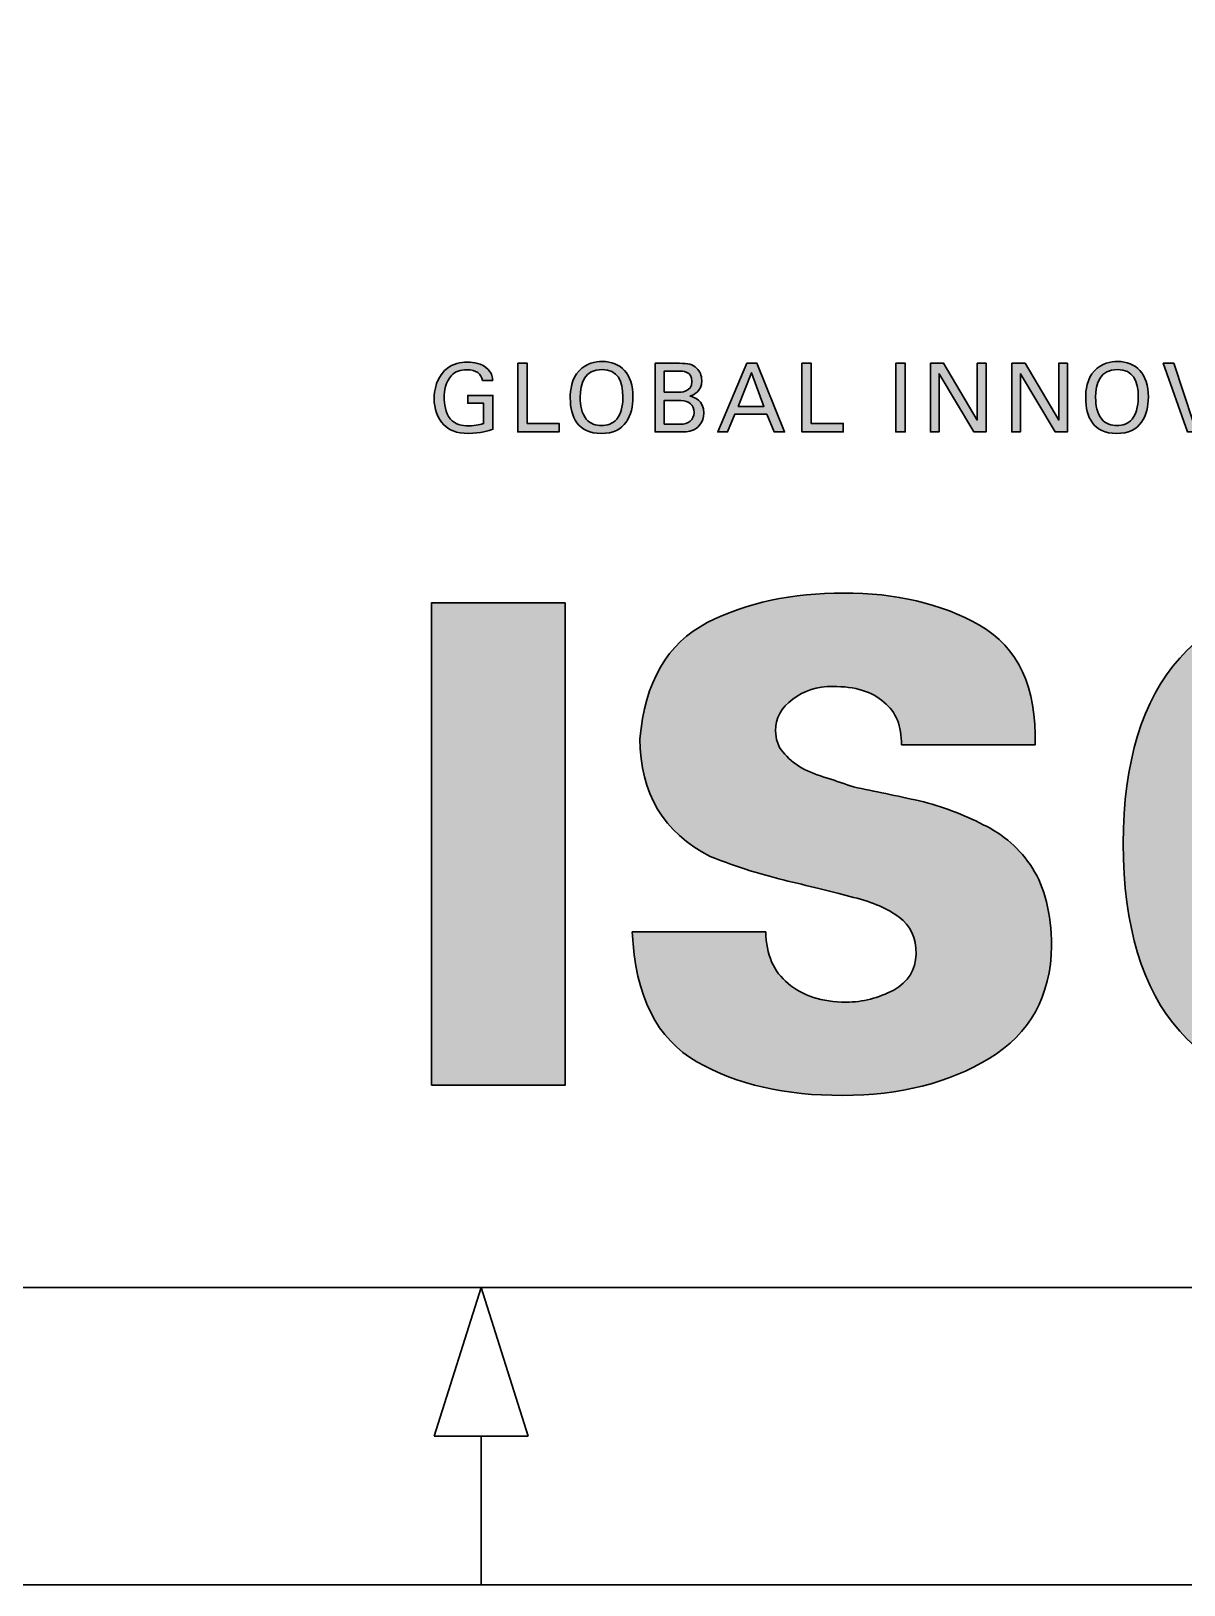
# Model space of a CAD drawing. Header units: millimetres. Extents: x -796 to 677, y -1515 to -1020.
# Drawn here: x 139.84 to 154.57, y -1230.24 to -1210.39 of the extents above; entities that cross this region are included whole.
import ezdxf

# ---------------------------------------------------------------- set-up
doc = ezdxf.new("R2010")
doc.units = ezdxf.units.MM
for name, color, linetype, lineweight in [('0_SHELL', 5, 'Continuous', 30), ('2_DIM', 3, 'Continuous', 5), ('8_ETC(RED)', 10, 'Continuous', 5)]:
    doc.layers.add(name, color=color, linetype=linetype, lineweight=lineweight)
doc.styles.add('TEXT', font='romans.shx', dxfattribs={"width": 0.8, "bigfont": 'whgtxt.shx'})

# ---------------------------------------------------------------- blocks, each defined once
blk = doc.blocks.new('N_FORM_250625')
at = {"layer": '0_SHELL'}
for p, q in [((148.5, 3.8), (147.9, 1.9)), ((149.1, 1.9), (148.5, 3.8)), ((147.9, 1.9), (149.1, 1.9)), ((148.5, 0), (148.5, 1.9))]:
    blk.add_line(p, q, dxfattribs=at)
for points in [[(0, 210), (0, 0), (297, 0), (297, 210)], [(3.8, 206.2), (3.8, 3.8), (293.2, 3.8), (293.2, 206.2)]]:
    blk.add_lwpolyline(points, close=True, dxfattribs=at)
blk = doc.blocks.new('N_CONFIDENTIAL')
at = {"layer": '8_ETC(RED)', "insert": (0, 0), "char_height": 4.5, "width": 42, "attachment_point": 5, "style": 'TEXT'}
blk.add_mtext('{\\fArial|b0|i0|c0|p34;CONFIDENTIAL}', dxfattribs=at)
blk = doc.blocks.new('N_ISC_LOGO_202503')
h = blk.add_hatch(color=180)
edge = h.paths.add_edge_path()
edge.add_spline(control_points=[(0.2069, 2.2051), (0.2069, 2.2051), (0.2069, 2.3188), (0.2069, 2.3188), (0.2069, 2.3188), (0.1858, 2.3188), (0.1646, 2.3188)], knot_values=[9.5, 9.5, 9.5, 9.5, 10.5, 10.5, 10.5, 11, 11, 11, 11], degree=3, periodic=0)
edge.add_spline(control_points=[(0.1646, 2.3188), (0.1435, 2.3188), (0.1223, 2.3188), (0.1223, 2.3188), (0.1223, 2.3188), (0.1223, 2.3122), (0.1223, 2.3055)], knot_values=[8.5, 8.5, 8.5, 8.5, 9, 9, 9, 9.5, 9.5, 9.5, 9.5], degree=3, periodic=0)
edge.add_spline(control_points=[(0.1223, 2.3055), (0.1223, 2.2989), (0.1223, 2.2923), (0.1223, 2.2923), (0.1223, 2.2923), (0.1355, 2.2923), (0.1487, 2.2923)], knot_values=[7.5, 7.5, 7.5, 7.5, 8, 8, 8, 8.5, 8.5, 8.5, 8.5], degree=3, periodic=0)
edge.add_spline(control_points=[(0.1487, 2.2923), (0.1619, 2.2923), (0.1751, 2.2923), (0.1751, 2.2923), (0.1751, 2.2923), (0.1751, 2.2752), (0.1751, 2.2581)], knot_values=[6.5, 6.5, 6.5, 6.5, 7, 7, 7, 7.5, 7.5, 7.5, 7.5], degree=3, periodic=0)
edge.add_spline(control_points=[(0.1751, 2.2581), (0.1751, 2.241), (0.1751, 2.224), (0.1751, 2.224), (0.1677, 2.2217), (0.1511, 2.2166), (0.1249, 2.2166)], knot_values=[5, 5, 5, 5, 5.5, 5.5, 5.5, 6.5, 6.5, 6.5, 6.5], degree=3, periodic=0)
edge.add_spline(control_points=[(0.1249, 2.2166), (0.1019, 2.2166), (0.0786, 2.222), (0.0636, 2.2393)], knot_values=[4, 4, 4, 4, 5, 5, 5, 5], degree=3, periodic=0)
edge.add_spline(control_points=[(0.0636, 2.2393), (0.0467, 2.2594), (0.0426, 2.2923), (0.0426, 2.3118)], knot_values=[3, 3, 3, 3, 4, 4, 4, 4], degree=3, periodic=0)
edge.add_spline(control_points=[(0.0426, 2.3118), (0.0426, 2.3335), (0.0471, 2.3635), (0.0672, 2.3858)], knot_values=[2, 2, 2, 2, 3, 3, 3, 3], degree=3, periodic=0)
edge.add_spline(control_points=[(0.0672, 2.3858), (0.0793, 2.3995), (0.0975, 2.4053), (0.1192, 2.4053)], knot_values=[1, 1, 1, 1, 2, 2, 2, 2], degree=3, periodic=0)
edge.add_spline(control_points=[(0.1192, 2.4053), (0.1505, 2.4053), (0.1677, 2.3906), (0.1713, 2.3692)], knot_values=[0, 0, 0, 0, 1, 1, 1, 1], degree=3, periodic=0)
edge.add_spline(control_points=[(0.1713, 2.3692), (0.1713, 2.3692), (0.1799, 2.3692), (0.1886, 2.3692)], knot_values=[18.5, 18.5, 18.5, 18.5, 19, 19, 19, 19], degree=3, periodic=0)
edge.add_spline(control_points=[(0.1886, 2.3692), (0.1973, 2.3692), (0.206, 2.3692), (0.206, 2.3692), (0.2054, 2.3782), (0.2044, 2.3916), (0.1907, 2.4059)], knot_values=[17, 17, 17, 17, 17.5, 17.5, 17.5, 18.5, 18.5, 18.5, 18.5], degree=3, periodic=0)
edge.add_spline(control_points=[(0.1907, 2.4059), (0.1687, 2.4283), (0.1409, 2.4305), (0.1227, 2.4305)], knot_values=[16, 16, 16, 16, 17, 17, 17, 17], degree=3, periodic=0)
edge.add_spline(control_points=[(0.1227, 2.4305), (0.1112, 2.4305), (0.0813, 2.4295), (0.0585, 2.4142)], knot_values=[15, 15, 15, 15, 16, 16, 16, 16], degree=3, periodic=0)
edge.add_spline(control_points=[(0.0585, 2.4142), (0.0148, 2.3848), (0.009, 2.3305), (0.009, 2.3076)], knot_values=[14, 14, 14, 14, 15, 15, 15, 15], degree=3, periodic=0)
edge.add_spline(control_points=[(0.009, 2.3076), (0.009, 2.2751), (0.0186, 2.2428), (0.0413, 2.2198)], knot_values=[13, 13, 13, 13, 14, 14, 14, 14], degree=3, periodic=0)
edge.add_spline(control_points=[(0.0413, 2.2198), (0.0576, 2.2032), (0.0825, 2.1911), (0.1249, 2.1911)], knot_values=[12, 12, 12, 12, 13, 13, 13, 13], degree=3, periodic=0)
edge.add_spline(control_points=[(0.1249, 2.1911), (0.1642, 2.1911), (0.1935, 2.2007), (0.2069, 2.2051)], knot_values=[11, 11, 11, 11, 12, 12, 12, 12], degree=3, periodic=0)
h.paths.add_polyline_path([(0.3221, 2.4267), (0.2904, 2.4267), (0.2904, 2.1962), (0.4293, 2.1962), (0.4293, 2.2245), (0.3221, 2.2245)])
h.paths.add_polyline_path([(1.0599, 2.4267), (0.9629, 2.1962), (0.9957, 2.1962), (1.0206, 2.2562), (1.1276, 2.2562), (1.1525, 2.1962), (1.1873, 2.1962), (1.0941, 2.4267)])
h.paths.add_polyline_path([(1.118, 2.2821), (1.0309, 2.2821), (1.0756, 2.3951)], flags=16)
h.paths.add_polyline_path([(1.2456, 2.4267), (1.2456, 2.1962), (1.3845, 2.1962), (1.3845, 2.2245), (1.2772, 2.2245), (1.2772, 2.4267)])
h.paths.add_polyline_path([(1.5612, 2.4267), (1.5612, 2.1962), (1.5931, 2.1962), (1.5931, 2.4267)])
h.paths.add_polyline_path([(1.6777, 2.4267), (1.6777, 2.1962), (1.7068, 2.1962), (1.7068, 2.3919), (1.824, 2.1962), (1.8648, 2.1962), (1.8648, 2.4267), (1.8353, 2.4267), (1.8353, 2.2361), (1.7221, 2.4267)])
h.paths.add_polyline_path([(1.9515, 2.4267), (1.9515, 2.1962), (1.9806, 2.1962), (1.9806, 2.3919), (2.0977, 2.1962), (2.1385, 2.1962), (2.1385, 2.4267), (2.1093, 2.4267), (2.1093, 2.2361), (1.9958, 2.4267)])
h.paths.add_polyline_path([(2.4605, 2.4267), (2.5426, 2.1962), (2.5777, 2.1962), (2.6626, 2.4267), (2.6304, 2.4267), (2.5614, 2.2297), (2.496, 2.4267)])
h.paths.add_polyline_path([(2.6797, 2.1962), (2.7126, 2.1962), (2.7375, 2.2562), (2.8446, 2.2562), (2.8694, 2.1962), (2.9042, 2.1962), (2.811, 2.4267), (2.7768, 2.4267)])
h.paths.add_polyline_path([(2.8349, 2.2821), (2.7477, 2.2821), (2.7925, 2.3951)], flags=16)
h.paths.add_polyline_path([(2.9929, 2.3995), (2.9929, 2.1962), (3.0245, 2.1962), (3.0245, 2.3995), (3.1017, 2.3995), (3.1017, 2.4267), (2.9155, 2.4267), (2.9155, 2.3995)])
h.paths.add_polyline_path([(3.1574, 2.4267), (3.1574, 2.1962), (3.1894, 2.1962), (3.1894, 2.4267)])
h.paths.add_polyline_path([(3.5477, 2.4267), (3.5477, 2.1962), (3.5768, 2.1962), (3.5768, 2.3919), (3.6939, 2.1962), (3.7347, 2.1962), (3.7347, 2.4267), (3.7054, 2.4267), (3.7054, 2.2361), (3.5921, 2.4267)])
h = blk.add_hatch(color=180)
edge = h.paths.add_edge_path()
edge.add_spline(control_points=[(0.4963, 2.4018), (0.4712, 2.3746), (0.4667, 2.336), (0.4667, 2.3098)], knot_values=[4, 4, 4, 4, 5, 5, 5, 5], degree=3, periodic=0)
edge.add_spline(control_points=[(0.4667, 2.3098), (0.4667, 2.2466), (0.4923, 2.1907), (0.5708, 2.1907)], knot_values=[3, 3, 3, 3, 4, 4, 4, 4], degree=3, periodic=0)
edge.add_spline(control_points=[(0.5708, 2.1907), (0.6529, 2.1907), (0.6774, 2.2524), (0.6774, 2.3136)], knot_values=[2, 2, 2, 2, 3, 3, 3, 3], degree=3, periodic=0)
edge.add_spline(control_points=[(0.6774, 2.3136), (0.6774, 2.3919), (0.6372, 2.4328), (0.5733, 2.4328)], knot_values=[1, 1, 1, 1, 2, 2, 2, 2], degree=3, periodic=0)
edge.add_spline(control_points=[(0.5733, 2.4328), (0.552, 2.4328), (0.5203, 2.4277), (0.4963, 2.4018)], knot_values=[0, 0, 0, 0, 1, 1, 1, 1], degree=3, periodic=0)
edge = h.paths.add_edge_path(flags=16)
edge.add_spline(control_points=[(0.5002, 2.3118), (0.5002, 2.359), (0.5152, 2.4059), (0.5738, 2.4059)], knot_values=[4, 4, 4, 4, 5, 5, 5, 5], degree=3, periodic=0)
edge.add_spline(control_points=[(0.5738, 2.4059), (0.6263, 2.4059), (0.6436, 2.3664), (0.6436, 2.314)], knot_values=[3, 3, 3, 3, 4, 4, 4, 4], degree=3, periodic=0)
edge.add_spline(control_points=[(0.6436, 2.314), (0.6436, 2.2983), (0.6417, 2.2619), (0.6228, 2.239)], knot_values=[2, 2, 2, 2, 3, 3, 3, 3], degree=3, periodic=0)
edge.add_spline(control_points=[(0.6228, 2.239), (0.6094, 2.223), (0.5905, 2.2179), (0.5717, 2.2179)], knot_values=[1, 1, 1, 1, 2, 2, 2, 2], degree=3, periodic=0)
edge.add_spline(control_points=[(0.5717, 2.2179), (0.5535, 2.2179), (0.5337, 2.2227), (0.5207, 2.239)], knot_values=[0, 0, 0, 0, 1, 1, 1, 1], degree=3, periodic=0)
edge.add_spline(control_points=[(0.5207, 2.239), (0.5047, 2.2588), (0.5002, 2.2865), (0.5002, 2.3118)], knot_values=[5, 5, 5, 5, 6, 6, 6, 6], degree=3, periodic=0)
h = blk.add_hatch(color=180)
edge = h.paths.add_edge_path()
edge.add_spline(control_points=[(0.752, 2.3114), (0.752, 2.2538), (0.752, 2.1962), (0.752, 2.1962), (0.752, 2.1962), (0.752, 2.1962), (0.752, 2.1962)], knot_values=[7.998047, 7.998047, 7.998047, 7.998047, 8.498037, 8.498037, 8.498037, 8.49999, 8.49999, 8.49999, 8.49999], degree=3, periodic=0)
edge.add_spline(control_points=[(0.7597, 2.1962), (0.7613, 2.1962), (0.7631, 2.1962), (0.7651, 2.1962)], knot_values=[7.750005, 7.750005, 7.750005, 7.750005, 7.812504, 7.812504, 7.812504, 7.812504], degree=3, periodic=0)
edge.add_spline(control_points=[(0.7651, 2.1962), (0.769, 2.1962), (0.7736, 2.1962), (0.7785, 2.1962)], knot_values=[7.625007, 7.625007, 7.625007, 7.625007, 7.750005, 7.750005, 7.750005, 7.750005], degree=3, periodic=0)
edge.add_spline(control_points=[(0.7785, 2.1962), (0.7835, 2.1962), (0.7887, 2.1962), (0.794, 2.1962)], knot_values=[7.50001, 7.50001, 7.50001, 7.50001, 7.625007, 7.625007, 7.625007, 7.625007], degree=3, periodic=0)
edge.add_spline(control_points=[(0.794, 2.1962), (0.8045, 2.1962), (0.815, 2.1962), (0.8228, 2.1962)], knot_values=[7.250015, 7.250015, 7.250015, 7.250015, 7.50001, 7.50001, 7.50001, 7.50001], degree=3, periodic=0)
edge.add_spline(control_points=[(0.8228, 2.1962), (0.8307, 2.1962), (0.836, 2.1962), (0.836, 2.1962), (0.8541, 2.1962), (0.872, 2.1962), (0.888, 2.2067)], knot_values=[6, 6, 6, 6, 6.250015, 6.250015, 6.250015, 7.250015, 7.250015, 7.250015, 7.250015], degree=3, periodic=0)
edge.add_spline(control_points=[(0.888, 2.2067), (0.8957, 2.2118), (0.9158, 2.2277), (0.9158, 2.259)], knot_values=[5, 5, 5, 5, 6, 6, 6, 6], degree=3, periodic=0)
edge.add_spline(control_points=[(0.9158, 2.259), (0.9158, 2.3031), (0.8832, 2.3127), (0.8698, 2.3165)], knot_values=[4, 4, 4, 4, 5, 5, 5, 5], degree=3, periodic=0)
edge.add_spline(control_points=[(0.8698, 2.3165), (0.881, 2.3207), (0.9087, 2.3305), (0.9087, 2.3686)], knot_values=[3, 3, 3, 3, 4, 4, 4, 4], degree=3, periodic=0)
edge.add_spline(control_points=[(0.9087, 2.3686), (0.9087, 2.3867), (0.9024, 2.4002), (0.8925, 2.4098)], knot_values=[2, 2, 2, 2, 3, 3, 3, 3], degree=3, periodic=0)
edge.add_spline(control_points=[(0.8925, 2.4098), (0.878, 2.4238), (0.8624, 2.4267), (0.8343, 2.4267)], knot_values=[1, 1, 1, 1, 2, 2, 2, 2], degree=3, periodic=0)
edge.add_spline(control_points=[(0.8343, 2.4267), (0.8343, 2.4267), (0.752, 2.4267), (0.752, 2.4267)], knot_values=[0.00001, 0.00001, 0.00001, 0.00001, 1, 1, 1, 1], degree=3, periodic=0)
edge.add_spline(control_points=[(0.752, 2.4267), (0.752, 2.4267), (0.752, 2.3691), (0.752, 2.3114)], knot_values=[8.49999, 8.49999, 8.49999, 8.49999, 9, 9, 9, 9], degree=3, periodic=0)
edge = h.paths.add_edge_path(flags=16)
edge.add_spline(control_points=[(0.8388, 2.3018), (0.8669, 2.3018), (0.8829, 2.2849), (0.8829, 2.2619)], knot_values=[2, 2, 2, 2, 3, 3, 3, 3], degree=3, periodic=0)
edge.add_spline(control_points=[(0.8829, 2.2619), (0.8829, 2.2354), (0.8627, 2.222), (0.8375, 2.222)], knot_values=[1, 1, 1, 1, 2, 2, 2, 2], degree=3, periodic=0)
edge.add_spline(control_points=[(0.8375, 2.222), (0.8375, 2.222), (0.7829, 2.222), (0.7829, 2.222)], knot_values=[0.00001, 0.00001, 0.00001, 0.00001, 1, 1, 1, 1], degree=3, periodic=0)
edge.add_spline(control_points=[(0.7829, 2.222), (0.7829, 2.222), (0.7829, 2.3018), (0.7829, 2.3018), (0.7829, 2.3018), (0.8388, 2.3018), (0.8388, 2.3018)], knot_values=[3.00002, 3.00002, 3.00002, 3.00002, 4, 4, 4, 4.99998, 4.99998, 4.99998, 4.99998], degree=3, periodic=0)
edge = h.paths.add_edge_path(flags=16)
edge.add_spline(control_points=[(0.8756, 2.3657), (0.8756, 2.3293), (0.8385, 2.3293), (0.8276, 2.3293)], knot_values=[1, 1, 1, 1, 2, 2, 2, 2], degree=3, periodic=0)
edge.add_spline(control_points=[(0.8276, 2.3293), (0.8276, 2.3293), (0.7829, 2.3293), (0.7829, 2.3293)], knot_values=[0.00001, 0.00001, 0.00001, 0.00001, 1, 1, 1, 1], degree=3, periodic=0)
edge.add_spline(control_points=[(0.7829, 2.3293), (0.7829, 2.3293), (0.7829, 2.4005), (0.7829, 2.4005), (0.7829, 2.4005), (0.829, 2.4005), (0.829, 2.4005)], knot_values=[3.00002, 3.00002, 3.00002, 3.00002, 4, 4, 4, 4.99998, 4.99998, 4.99998, 4.99998], degree=3, periodic=0)
edge.add_spline(control_points=[(0.829, 2.4005), (0.8464, 2.4005), (0.8756, 2.4005), (0.8756, 2.3657)], knot_values=[2, 2, 2, 2, 3, 3, 3, 3], degree=3, periodic=0)
h = blk.add_hatch(color=180)
edge = h.paths.add_edge_path()
edge.add_spline(control_points=[(2.2294, 2.4018), (2.2042, 2.3746), (2.1998, 2.336), (2.1998, 2.3098)], knot_values=[4, 4, 4, 4, 5, 5, 5, 5], degree=3, periodic=0)
edge.add_spline(control_points=[(2.1998, 2.3098), (2.1998, 2.2466), (2.2253, 2.1907), (2.3038, 2.1907)], knot_values=[3, 3, 3, 3, 4, 4, 4, 4], degree=3, periodic=0)
edge.add_spline(control_points=[(2.3038, 2.1907), (2.3859, 2.1907), (2.4105, 2.2524), (2.4105, 2.3136)], knot_values=[2, 2, 2, 2, 3, 3, 3, 3], degree=3, periodic=0)
edge.add_spline(control_points=[(2.4105, 2.3136), (2.4105, 2.3919), (2.3702, 2.4328), (2.3064, 2.4328)], knot_values=[1, 1, 1, 1, 2, 2, 2, 2], degree=3, periodic=0)
edge.add_spline(control_points=[(2.3064, 2.4328), (2.285, 2.4328), (2.2533, 2.4277), (2.2294, 2.4018)], knot_values=[0, 0, 0, 0, 1, 1, 1, 1], degree=3, periodic=0)
edge = h.paths.add_edge_path(flags=16)
edge.add_spline(control_points=[(2.2332, 2.3118), (2.2332, 2.359), (2.2482, 2.4059), (2.3068, 2.4059)], knot_values=[4, 4, 4, 4, 5, 5, 5, 5], degree=3, periodic=0)
edge.add_spline(control_points=[(2.3068, 2.4059), (2.3594, 2.4059), (2.3766, 2.3664), (2.3766, 2.314)], knot_values=[3, 3, 3, 3, 4, 4, 4, 4], degree=3, periodic=0)
edge.add_spline(control_points=[(2.3766, 2.314), (2.3766, 2.2983), (2.3747, 2.2619), (2.3558, 2.239)], knot_values=[2, 2, 2, 2, 3, 3, 3, 3], degree=3, periodic=0)
edge.add_spline(control_points=[(2.3558, 2.239), (2.3425, 2.223), (2.3236, 2.2179), (2.3048, 2.2179)], knot_values=[1, 1, 1, 1, 2, 2, 2, 2], degree=3, periodic=0)
edge.add_spline(control_points=[(2.3048, 2.2179), (2.2866, 2.2179), (2.2668, 2.2227), (2.2537, 2.239)], knot_values=[0, 0, 0, 0, 1, 1, 1, 1], degree=3, periodic=0)
edge.add_spline(control_points=[(2.2537, 2.239), (2.2377, 2.2588), (2.2332, 2.2865), (2.2332, 2.3118)], knot_values=[5, 5, 5, 5, 6, 6, 6, 6], degree=3, periodic=0)
h = blk.add_hatch(color=180)
h.paths.add_polyline_path([(0.4491, 1.621), (0, 1.621), (0, 0), (0.4491, 0)])
edge = h.paths.add_edge_path()
edge.add_spline(control_points=[(1.5211, 1.2878), (1.562, 1.2549), (1.5816, 1.207), (1.5802, 1.1441)], knot_values=[0, 0, 0, 0, 1, 1, 1, 1], degree=3, periodic=0)
edge.add_spline(control_points=[(1.5802, 1.1441), (1.5802, 1.1441), (1.6925, 1.1441), (1.8048, 1.1441)], knot_values=[30.5, 30.5, 30.5, 30.5, 31, 31, 31, 31], degree=3, periodic=0)
edge.add_spline(control_points=[(1.8048, 1.1441), (1.9172, 1.1441), (2.0295, 1.1441), (2.0295, 1.1441), (2.0353, 1.3377), (1.9732, 1.4719), (1.8432, 1.5464)], knot_values=[29, 29, 29, 29, 29.5, 29.5, 29.5, 30.5, 30.5, 30.5, 30.5], degree=3, periodic=0)
edge.add_spline(control_points=[(1.8432, 1.5464), (1.7131, 1.6195), (1.5607, 1.6553), (1.3859, 1.6539)], knot_values=[28, 28, 28, 28, 29, 29, 29, 29], degree=3, periodic=0)
edge.add_spline(control_points=[(1.3859, 1.6539), (1.2133, 1.6553), (1.0605, 1.6224), (0.9276, 1.5551)], knot_values=[27, 27, 27, 27, 28, 28, 28, 28], degree=3, periodic=0)
edge.add_spline(control_points=[(0.9276, 1.5551), (0.7926, 1.4849), (0.7171, 1.3547), (0.7012, 1.1646)], knot_values=[26, 26, 26, 26, 27, 27, 27, 27], degree=3, periodic=0)
edge.add_spline(control_points=[(0.7012, 1.1646), (0.7012, 0.9818), (0.78, 0.8498), (0.9377, 0.7686)], knot_values=[25, 25, 25, 25, 26, 26, 26, 26], degree=3, periodic=0)
edge.add_spline(control_points=[(0.9377, 0.7686), (1.03, 0.7328), (1.1169, 0.7054), (1.1983, 0.6864)], knot_values=[24, 24, 24, 24, 25, 25, 25, 25], degree=3, periodic=0)
edge.add_spline(control_points=[(1.1983, 0.6864), (1.2818, 0.6666), (1.3554, 0.6483), (1.419, 0.6315)], knot_values=[23, 23, 23, 23, 24, 24, 24, 24], degree=3, periodic=0)
edge.add_spline(control_points=[(1.419, 0.6315), (1.484, 0.6154), (1.5354, 0.5931), (1.5731, 0.5646)], knot_values=[22, 22, 22, 22, 23, 23, 23, 23], degree=3, periodic=0)
edge.add_spline(control_points=[(1.5731, 0.5646), (1.6108, 0.5375), (1.6297, 0.4962), (1.6297, 0.4406)], knot_values=[21, 21, 21, 21, 22, 22, 22, 22], degree=3, periodic=0)
edge.add_spline(control_points=[(1.6297, 0.4406), (1.6282, 0.3872), (1.6031, 0.3471), (1.5542, 0.32)], knot_values=[20, 20, 20, 20, 21, 21, 21, 21], degree=3, periodic=0)
edge.add_spline(control_points=[(1.5542, 0.32), (1.5031, 0.2929), (1.4498, 0.2794), (1.3944, 0.2794)], knot_values=[19, 19, 19, 19, 20, 20, 20, 20], degree=3, periodic=0)
edge.add_spline(control_points=[(1.3944, 0.2794), (1.3126, 0.2794), (1.2477, 0.3002), (1.1995, 0.3419)], knot_values=[18, 18, 18, 18, 19, 19, 19, 19], degree=3, periodic=0)
edge.add_spline(control_points=[(1.1995, 0.3419), (1.1506, 0.3814), (1.1254, 0.4393), (1.124, 0.5153)], knot_values=[17, 17, 17, 17, 18, 18, 18, 18], degree=3, periodic=0)
edge.add_spline(control_points=[(1.124, 0.5153), (1.124, 0.5153), (0.6752, 0.5153), (0.6752, 0.5153), (0.6853, 0.3001), (0.7578, 0.1546), (0.8928, 0.0787)], knot_values=[15, 15, 15, 15, 16, 16, 16, 17, 17, 17, 17], degree=3, periodic=0)
edge.add_spline(control_points=[(0.8928, 0.0787), (1.0272, 0.0022), (1.1904, -0.0354), (1.3824, -0.034)], knot_values=[14, 14, 14, 14, 15, 15, 15, 15], degree=3, periodic=0)
edge.add_spline(control_points=[(1.3824, -0.034), (1.5753, -0.034), (1.7396, 0.0073), (1.8753, 0.0899)], knot_values=[13, 13, 13, 13, 14, 14, 14, 14], degree=3, periodic=0)
edge.add_spline(control_points=[(1.8753, 0.0899), (2.0125, 0.1725), (2.0825, 0.2989), (2.0854, 0.4691)], knot_values=[12, 12, 12, 12, 13, 13, 13, 13], degree=3, periodic=0)
edge.add_spline(control_points=[(2.0854, 0.4691), (2.0839, 0.578), (2.0624, 0.6649), (2.0207, 0.73)], knot_values=[11, 11, 11, 11, 12, 12, 12, 12], degree=3, periodic=0)
edge.add_spline(control_points=[(2.0207, 0.73), (1.9791, 0.7943), (1.924, 0.8429), (1.8553, 0.8757)], knot_values=[10, 10, 10, 10, 11, 11, 11, 11], degree=3, periodic=0)
edge.add_spline(control_points=[(1.8553, 0.8757), (1.7887, 0.9101), (1.7175, 0.9368), (1.6415, 0.9558)], knot_values=[9, 9, 9, 9, 10, 10, 10, 10], degree=3, periodic=0)
edge.add_spline(control_points=[(1.6415, 0.9558), (1.5641, 0.9725), (1.4899, 0.9883), (1.4191, 1.0029)], knot_values=[8, 8, 8, 8, 9, 9, 9, 9], degree=3, periodic=0)
edge.add_spline(control_points=[(1.4191, 1.0029), (1.3905, 1.0124), (1.3613, 1.0223), (1.3314, 1.0325)], knot_values=[7, 7, 7, 7, 8, 8, 8, 8], degree=3, periodic=0)
edge.add_spline(control_points=[(1.3314, 1.0325), (1.2999, 1.0413), (1.2711, 1.0526), (1.2448, 1.0665)], knot_values=[6, 6, 6, 6, 7, 7, 7, 7], degree=3, periodic=0)
edge.add_spline(control_points=[(1.2448, 1.0665), (1.2192, 1.0825), (1.198, 1.1004), (1.1812, 1.1202)], knot_values=[5, 5, 5, 5, 6, 6, 6, 6], degree=3, periodic=0)
edge.add_spline(control_points=[(1.1812, 1.1202), (1.1652, 1.1399), (1.1571, 1.1637), (1.1571, 1.1914)], knot_values=[4, 4, 4, 4, 5, 5, 5, 5], degree=3, periodic=0)
edge.add_spline(control_points=[(1.1571, 1.1914), (1.1571, 1.2338), (1.1764, 1.2693), (1.215, 1.2977)], knot_values=[3, 3, 3, 3, 4, 4, 4, 4], degree=3, periodic=0)
edge.add_spline(control_points=[(1.215, 1.2977), (1.2522, 1.3263), (1.297, 1.3405), (1.3495, 1.3405)], knot_values=[2, 2, 2, 2, 3, 3, 3, 3], degree=3, periodic=0)
edge.add_spline(control_points=[(1.3495, 1.3405), (1.4253, 1.3405), (1.4825, 1.3229), (1.5211, 1.2878)], knot_values=[1, 1, 1, 1, 2, 2, 2, 2], degree=3, periodic=0)
edge = h.paths.add_edge_path()
edge.add_spline(control_points=[(3.0775, 1.3405), (3.2602, 1.339), (3.3586, 1.2626), (3.3728, 1.1111)], knot_values=[0, 0, 0, 0, 1, 1, 1, 1], degree=3, periodic=0)
edge.add_spline(control_points=[(3.3728, 1.1111), (3.3728, 1.1111), (3.4869, 1.1111), (3.6011, 1.1111)], knot_values=[15.5, 15.5, 15.5, 15.5, 16, 16, 16, 16], degree=3, periodic=0)
edge.add_spline(control_points=[(3.6011, 1.1111), (3.7152, 1.1111), (3.8294, 1.1111), (3.8294, 1.1111), (3.8251, 1.3129), (3.7484, 1.4551), (3.5992, 1.5376)], knot_values=[14, 14, 14, 14, 14.5, 14.5, 14.5, 15.5, 15.5, 15.5, 15.5], degree=3, periodic=0)
edge.add_spline(control_points=[(3.5992, 1.5376), (3.4498, 1.6166), (3.2762, 1.6553), (3.0781, 1.6539)], knot_values=[13, 13, 13, 13, 14, 14, 14, 14], degree=3, periodic=0)
edge.add_spline(control_points=[(3.0781, 1.6539), (2.5793, 1.6436), (2.3285, 1.363), (2.3257, 0.8121)], knot_values=[12, 12, 12, 12, 13, 13, 13, 13], degree=3, periodic=0)
edge.add_spline(control_points=[(2.3257, 0.8121), (2.3285, 0.2539), (2.5793, -0.0281), (3.0781, -0.034)], knot_values=[11, 11, 11, 11, 12, 12, 12, 12], degree=3, periodic=0)
edge.add_spline(control_points=[(3.0781, -0.034), (3.2762, -0.0354), (3.4498, 0.0058), (3.5992, 0.0897)], knot_values=[10, 10, 10, 10, 11, 11, 11, 11], degree=3, periodic=0)
edge.add_spline(control_points=[(3.5992, 0.0897), (3.7484, 0.1751), (3.8251, 0.3176), (3.8294, 0.5175)], knot_values=[9, 9, 9, 9, 10, 10, 10, 10], degree=3, periodic=0)
edge.add_spline(control_points=[(3.8294, 0.5175), (3.8294, 0.5175), (3.3728, 0.5175), (3.3728, 0.5175), (3.3615, 0.3587), (3.2631, 0.2794), (3.0776, 0.2794)], knot_values=[7, 7, 7, 7, 8, 8, 8, 9, 9, 9, 9], degree=3, periodic=0)
edge.add_spline(control_points=[(3.0776, 0.2794), (2.9587, 0.2823), (2.8787, 0.3393), (2.8376, 0.4506)], knot_values=[6, 6, 6, 6, 7, 7, 7, 7], degree=3, periodic=0)
edge.add_spline(control_points=[(2.8376, 0.4506), (2.8178, 0.5011), (2.8033, 0.5563), (2.7941, 0.6163)], knot_values=[5, 5, 5, 5, 6, 6, 6, 6], degree=3, periodic=0)
edge.add_spline(control_points=[(2.7941, 0.6163), (2.7856, 0.6763), (2.7814, 0.7355), (2.7814, 0.794)], knot_values=[4, 4, 4, 4, 5, 5, 5, 5], degree=3, periodic=0)
edge.add_spline(control_points=[(2.7814, 0.794), (2.7799, 0.9228), (2.7986, 1.045), (2.8376, 1.1605)], knot_values=[3, 3, 3, 3, 4, 4, 4, 4], degree=3, periodic=0)
edge.add_spline(control_points=[(2.8376, 1.1605), (2.8595, 1.2161), (2.8893, 1.2597), (2.9268, 1.2911)], knot_values=[2, 2, 2, 2, 3, 3, 3, 3], degree=3, periodic=0)
edge.add_spline(control_points=[(2.9268, 1.2911), (2.9665, 1.324), (3.0167, 1.3405), (3.0775, 1.3405)], knot_values=[1, 1, 1, 1, 2, 2, 2, 2], degree=3, periodic=0)
at = {"color": 180}
for points in [[(0.2904, 2.4267), (0.3221, 2.4267), (0.3221, 2.2245), (0.4293, 2.2245), (0.4293, 2.1962), (0.2904, 2.1962), (0.2904, 2.4267)], [(1.0599, 2.4267), (1.0941, 2.4267), (1.1873, 2.1962), (1.1525, 2.1962), (1.1276, 2.2562), (1.0206, 2.2562), (0.9957, 2.1962), (0.9629, 2.1962), (1.0599, 2.4267)], [(1.2456, 2.4267), (1.2772, 2.4267), (1.2772, 2.2245), (1.3845, 2.2245), (1.3845, 2.1962), (1.2456, 2.1962), (1.2456, 2.4267)], [(1.5612, 2.4267), (1.5931, 2.4267), (1.5931, 2.1962), (1.5612, 2.1962), (1.5612, 2.4267)], [(1.6777, 2.4267), (1.7221, 2.4267), (1.8353, 2.2361), (1.8353, 2.4267), (1.8648, 2.4267), (1.8648, 2.1962), (1.824, 2.1962), (1.7068, 2.3919), (1.7068, 2.1962), (1.6777, 2.1962), (1.6777, 2.4267)], [(1.9515, 2.4267), (1.9958, 2.4267), (2.1093, 2.2361), (2.1093, 2.4267), (2.1385, 2.4267), (2.1385, 2.1962), (2.0977, 2.1962), (1.9806, 2.3919), (1.9806, 2.1962), (1.9515, 2.1962), (1.9515, 2.4267)], [(2.5777, 2.1962), (2.5426, 2.1962), (2.4605, 2.4267), (2.496, 2.4267), (2.5614, 2.2297), (2.6304, 2.4267), (2.6626, 2.4267), (2.5777, 2.1962)], [(1.0309, 2.2821), (1.118, 2.2821), (1.0756, 2.3951), (1.0309, 2.2821)], [(0, 0), (0, 1.621), (0.4491, 1.621), (0.4491, 0), (0, 0)]]:
    blk.add_lwpolyline(points, dxfattribs=at)
for points, knots in [([(0.1713, 2.3692), (0.1677, 2.3906), (0.1505, 2.4053), (0.1192, 2.4053), (0.0975, 2.4053), (0.0793, 2.3995), (0.0672, 2.3858), (0.0471, 2.3635), (0.0426, 2.3335), (0.0426, 2.3118), (0.0426, 2.2923), (0.0467, 2.2594), (0.0636, 2.2393), (0.0786, 2.222), (0.1019, 2.2166), (0.1249, 2.2166), (0.1511, 2.2166), (0.1677, 2.2217), (0.1751, 2.224), (0.1751, 2.224), (0.1751, 2.2923), (0.1751, 2.2923), (0.1751, 2.2923), (0.1223, 2.2923), (0.1223, 2.2923), (0.1223, 2.2923), (0.1223, 2.3188), (0.1223, 2.3188), (0.1223, 2.3188), (0.2069, 2.3188), (0.2069, 2.3188), (0.2069, 2.3188), (0.2069, 2.2051), (0.2069, 2.2051), (0.1935, 2.2007), (0.1642, 2.1911), (0.1249, 2.1911), (0.0825, 2.1911), (0.0576, 2.2032), (0.0413, 2.2198), (0.0186, 2.2428), (0.009, 2.2751), (0.009, 2.3076), (0.009, 2.3305), (0.0148, 2.3848), (0.0585, 2.4142), (0.0813, 2.4295), (0.1112, 2.4305), (0.1227, 2.4305), (0.1409, 2.4305), (0.1687, 2.4283), (0.1907, 2.4059), (0.2044, 2.3916), (0.2054, 2.3782), (0.206, 2.3692), (0.206, 2.3692), (0.1713, 2.3692), (0.1713, 2.3692)], [0, 0, 0, 0, 1, 1, 1, 2, 2, 2, 3, 3, 3, 4, 4, 4, 5, 5, 5, 6, 6, 6, 7, 7, 7, 8, 8, 8, 9, 9, 9, 10, 10, 10, 11, 11, 11, 12, 12, 12, 13, 13, 13, 14, 14, 14, 15, 15, 15, 16, 16, 16, 17, 17, 17, 18, 18, 18, 19, 19, 19, 19]), ([(0.4963, 2.4018), (0.5203, 2.4277), (0.552, 2.4328), (0.5733, 2.4328), (0.6372, 2.4328), (0.6774, 2.3919), (0.6774, 2.3136), (0.6774, 2.2524), (0.6529, 2.1907), (0.5708, 2.1907), (0.4923, 2.1907), (0.4667, 2.2466), (0.4667, 2.3098), (0.4667, 2.336), (0.4712, 2.3746), (0.4963, 2.4018)], [0, 0, 0, 0, 1, 1, 1, 2, 2, 2, 3, 3, 3, 4, 4, 4, 5, 5, 5, 5]), ([(0.5207, 2.239), (0.5337, 2.2227), (0.5535, 2.2179), (0.5717, 2.2179), (0.5905, 2.2179), (0.6094, 2.223), (0.6228, 2.239), (0.6417, 2.2619), (0.6436, 2.2983), (0.6436, 2.314), (0.6436, 2.3664), (0.6263, 2.4059), (0.5738, 2.4059), (0.5152, 2.4059), (0.5002, 2.359), (0.5002, 2.3118), (0.5002, 2.2865), (0.5047, 2.2588), (0.5207, 2.239)], [0, 0, 0, 0, 1, 1, 1, 2, 2, 2, 3, 3, 3, 4, 4, 4, 5, 5, 5, 6, 6, 6, 6]), ([(0.752, 2.4267), (0.752, 2.4267), (0.8343, 2.4267), (0.8343, 2.4267), (0.8624, 2.4267), (0.878, 2.4238), (0.8925, 2.4098), (0.9024, 2.4002), (0.9087, 2.3867), (0.9087, 2.3686), (0.9087, 2.3305), (0.881, 2.3207), (0.8698, 2.3165), (0.8832, 2.3127), (0.9158, 2.3031), (0.9158, 2.259), (0.9158, 2.2277), (0.8957, 2.2118), (0.888, 2.2067), (0.872, 2.1962), (0.8541, 2.1962), (0.836, 2.1962), (0.836, 2.1962), (0.752, 2.1962), (0.752, 2.1962), (0.752, 2.1962), (0.752, 2.4267), (0.752, 2.4267)], [0, 0, 0, 0, 1, 1, 1, 2, 2, 2, 3, 3, 3, 4, 4, 4, 5, 5, 5, 6, 6, 6, 7, 7, 7, 8, 8, 8, 9, 9, 9, 9]), ([(2.2294, 2.4018), (2.2533, 2.4277), (2.285, 2.4328), (2.3064, 2.4328), (2.3702, 2.4328), (2.4105, 2.3919), (2.4105, 2.3136), (2.4105, 2.2524), (2.3859, 2.1907), (2.3038, 2.1907), (2.2253, 2.1907), (2.1998, 2.2466), (2.1998, 2.3098), (2.1998, 2.336), (2.2042, 2.3746), (2.2294, 2.4018)], [0, 0, 0, 0, 1, 1, 1, 2, 2, 2, 3, 3, 3, 4, 4, 4, 5, 5, 5, 5]), ([(2.2537, 2.239), (2.2668, 2.2227), (2.2866, 2.2179), (2.3048, 2.2179), (2.3236, 2.2179), (2.3425, 2.223), (2.3558, 2.239), (2.3747, 2.2619), (2.3766, 2.2983), (2.3766, 2.314), (2.3766, 2.3664), (2.3594, 2.4059), (2.3068, 2.4059), (2.2482, 2.4059), (2.2332, 2.359), (2.2332, 2.3118), (2.2332, 2.2865), (2.2377, 2.2588), (2.2537, 2.239)], [0, 0, 0, 0, 1, 1, 1, 2, 2, 2, 3, 3, 3, 4, 4, 4, 5, 5, 5, 6, 6, 6, 6]), ([(0.7829, 2.3293), (0.7829, 2.3293), (0.8276, 2.3293), (0.8276, 2.3293), (0.8385, 2.3293), (0.8756, 2.3293), (0.8756, 2.3657), (0.8756, 2.4005), (0.8464, 2.4005), (0.829, 2.4005), (0.829, 2.4005), (0.7829, 2.4005), (0.7829, 2.4005), (0.7829, 2.4005), (0.7829, 2.3293), (0.7829, 2.3293)], [0, 0, 0, 0, 1, 1, 1, 2, 2, 2, 3, 3, 3, 4, 4, 4, 5, 5, 5, 5]), ([(0.7829, 2.222), (0.7829, 2.222), (0.8375, 2.222), (0.8375, 2.222), (0.8627, 2.222), (0.8829, 2.2354), (0.8829, 2.2619), (0.8829, 2.2849), (0.8669, 2.3018), (0.8388, 2.3018), (0.8388, 2.3018), (0.7829, 2.3018), (0.7829, 2.3018), (0.7829, 2.3018), (0.7829, 2.222), (0.7829, 2.222)], [0, 0, 0, 0, 1, 1, 1, 2, 2, 2, 3, 3, 3, 4, 4, 4, 5, 5, 5, 5]), ([(1.5802, 1.1441), (1.5816, 1.207), (1.562, 1.2549), (1.5211, 1.2878), (1.4825, 1.3229), (1.4253, 1.3405), (1.3495, 1.3405), (1.297, 1.3405), (1.2522, 1.3263), (1.215, 1.2977), (1.1764, 1.2693), (1.1571, 1.2338), (1.1571, 1.1914), (1.1571, 1.1637), (1.1652, 1.1399), (1.1812, 1.1202), (1.198, 1.1004), (1.2192, 1.0825), (1.2448, 1.0665), (1.2711, 1.0526), (1.2999, 1.0413), (1.3314, 1.0325), (1.3613, 1.0223), (1.3905, 1.0124), (1.4191, 1.0029), (1.4899, 0.9883), (1.5641, 0.9725), (1.6415, 0.9558), (1.7175, 0.9368), (1.7887, 0.9101), (1.8553, 0.8757), (1.924, 0.8429), (1.9791, 0.7943), (2.0207, 0.73), (2.0624, 0.6649), (2.0839, 0.578), (2.0854, 0.4691), (2.0825, 0.2989), (2.0125, 0.1725), (1.8753, 0.0899), (1.7396, 0.0073), (1.5753, -0.034), (1.3824, -0.034), (1.1904, -0.0354), (1.0272, 0.0022), (0.8928, 0.0787), (0.7578, 0.1546), (0.6853, 0.3001), (0.6752, 0.5153), (0.6752, 0.5153), (1.124, 0.5153), (1.124, 0.5153), (1.1254, 0.4393), (1.1506, 0.3814), (1.1995, 0.3419), (1.2477, 0.3002), (1.3126, 0.2794), (1.3944, 0.2794), (1.4498, 0.2794), (1.5031, 0.2929), (1.5542, 0.32), (1.6031, 0.3471), (1.6282, 0.3872), (1.6297, 0.4406), (1.6297, 0.4962), (1.6108, 0.5375), (1.5731, 0.5646), (1.5354, 0.5931), (1.484, 0.6154), (1.419, 0.6315), (1.3554, 0.6483), (1.2818, 0.6666), (1.1983, 0.6864), (1.1169, 0.7054), (1.03, 0.7328), (0.9377, 0.7686), (0.78, 0.8498), (0.7012, 0.9818), (0.7012, 1.1646), (0.7171, 1.3547), (0.7926, 1.4849), (0.9276, 1.5551), (1.0605, 1.6224), (1.2133, 1.6553), (1.3859, 1.6539), (1.5607, 1.6553), (1.7131, 1.6195), (1.8432, 1.5464), (1.9732, 1.4719), (2.0353, 1.3377), (2.0295, 1.1441), (2.0295, 1.1441), (1.5802, 1.1441), (1.5802, 1.1441)], [0, 0, 0, 0, 1, 1, 1, 2, 2, 2, 3, 3, 3, 4, 4, 4, 5, 5, 5, 6, 6, 6, 7, 7, 7, 8, 8, 8, 9, 9, 9, 10, 10, 10, 11, 11, 11, 12, 12, 12, 13, 13, 13, 14, 14, 14, 15, 15, 15, 16, 16, 16, 17, 17, 17, 18, 18, 18, 19, 19, 19, 20, 20, 20, 21, 21, 21, 22, 22, 22, 23, 23, 23, 24, 24, 24, 25, 25, 25, 26, 26, 26, 27, 27, 27, 28, 28, 28, 29, 29, 29, 30, 30, 30, 31, 31, 31, 31]), ([(3.3728, 1.1111), (3.3586, 1.2626), (3.2602, 1.339), (3.0775, 1.3405), (3.0167, 1.3405), (2.9665, 1.324), (2.9268, 1.2911), (2.8893, 1.2597), (2.8595, 1.2161), (2.8376, 1.1605), (2.7986, 1.045), (2.7799, 0.9228), (2.7814, 0.794), (2.7814, 0.7355), (2.7856, 0.6763), (2.7941, 0.6163), (2.8033, 0.5563), (2.8178, 0.5011), (2.8376, 0.4506), (2.8787, 0.3393), (2.9587, 0.2823), (3.0776, 0.2794), (3.2631, 0.2794), (3.3615, 0.3587), (3.3728, 0.5175), (3.3728, 0.5175), (3.8294, 0.5175), (3.8294, 0.5175), (3.8251, 0.3176), (3.7484, 0.1751), (3.5992, 0.0897), (3.4498, 0.0058), (3.2762, -0.0354), (3.0781, -0.034), (2.5793, -0.0281), (2.3285, 0.2539), (2.3257, 0.8121), (2.3285, 1.363), (2.5793, 1.6436), (3.0781, 1.6539), (3.2762, 1.6553), (3.4498, 1.6166), (3.5992, 1.5376), (3.7484, 1.4551), (3.8251, 1.3129), (3.8294, 1.1111), (3.8294, 1.1111), (3.3728, 1.1111), (3.3728, 1.1111)], [0, 0, 0, 0, 1, 1, 1, 2, 2, 2, 3, 3, 3, 4, 4, 4, 5, 5, 5, 6, 6, 6, 7, 7, 7, 8, 8, 8, 9, 9, 9, 10, 10, 10, 11, 11, 11, 12, 12, 12, 13, 13, 13, 14, 14, 14, 15, 15, 15, 16, 16, 16, 16])]:
    blk.add_open_spline(points, degree=3, knots=knots, dxfattribs=at)
blk = doc.blocks.new('*T28')
at = {"layer": '0_SHELL', "color": 0, "linetype": 'ByBlock', "lineweight": -2}
for p, q in [((0, 18), (191.4, 18)), ((0, 0), (0, 18)), ((40, 0), (40, 18)), ((76, 0), (76, 18)), ((90, 0), (90, 18)), ((104, 0), (104, 18)), ((118, 0), (118, 18)), ((130, 0), (130, 18)), ((142, 0), (142, 18)), ((154, 0), (154, 18)), ((191.4, 0), (191.4, 18)), ((118, 15), (142, 15)), ((76, 13.5), (118, 13.5)), ((118, 12), (191.4, 12)), ((182.8, 0), (182.8, 12)), ((118, 9), (142, 9)), ((118, 6), (191.4, 6)), ((76, 4.5), (118, 4.5)), ((118, 3), (142, 3)), ((0, 0), (191.4, 0))]:
    blk.add_line(p, q, dxfattribs=at)
at = {"layer": '0_SHELL', "color": 7}
for name, p, xscale, yscale, zscale in [('N_ISC_LOGO_202503', (46.065, 2.583), 3.8, 3.8, 3.8), ('N_CONFIDENTIAL', (20, 9), 0.7, 0.7, 0.7)]:
    blk.add_blockref(name, p, dxfattribs=dict(at, xscale=xscale, yscale=yscale, zscale=zscale))
at = {"layer": '0_SHELL', "color": 7, "style": 'TEXT'}
for s, insert, char_height, width, attachment_point in [('MATERIAL', (124, 16.5), 1.3, 11.25, 5), ('DRAWN BY', (83, 15.75), 1.3, 13.25, 5), ('CHECKED BY', (97, 15.75), 1.3, 13.25, 5), ('APPROVED BY', (111, 15.75), 1.3, 13.25, 5), ('-', (136, 16.5), 1.3, 11.25, 5), ('TITLE', (148, 15), 1.3, 11.25, 5), ('{\\W0.7;-}', (155.5, 15), 1.3, 34.4, 4), ('FINISH', (124, 13.5), 1.3, 11.25, 5), ('-', (136, 13.5), 1.3, 11.25, 5), ('SIZE', (124, 10.5), 1.3, 11.25, 5), ('A4', (136, 10.5), 1.3, 11.25, 5), ('S.G.KIM', (83, 9), 1.6, 13.25, 5), ('REV', (187.1, 9), 1.6, 7.85, 5), ('DWG NAME', (148, 9), 1.3, 11.25, 5), ('-', (97, 9), 1.6, 13.25, 5), ('-', (111, 9), 1.6, 13.25, 5), ('{\\Fromans,whgtxt|c129;\\W0.8;\\C7;-}', (155.5, 9), 1.3, 25.8, 4), ('SCALE', (124, 7.5), 1.3, 11.25, 5), ('X:1', (136, 7.5), 1.3, 11.25, 5), ('UNIT', (124, 4.5), 1.3, 11.25, 5), ('mm', (136, 4.5), 1.3, 11.25, 5), ('PART NO', (148, 3), 1.3, 11.25, 5), ('25.00.00', (83, 2.25), 1.3, 13.25, 5), ('{\\Fromans,whgtxt|c129;\\W0.8;\\C7;-}', (155.5, 3), 1.3, 25.8, 4), ('-', (187.1, 3), 1.3, 7.85, 5), ('-', (97, 2.25), 1.3, 13.25, 5), ('-', (111, 2.25), 1.3, 13.25, 5), ('TOLERANCE', (124, 1.5), 1.3, 11.25, 5), ('%%P0.05', (136, 1.5), 1.3, 11.25, 5)]:
    blk.add_mtext(s, dxfattribs=dict(at, insert=insert, char_height=char_height, width=width, attachment_point=attachment_point))

msp = doc.modelspace()

# ---------------------------------------------------------------- block references
msp.add_blockref('*T28', (98.887, -1226.44))
at = {"layer": '2_DIM'}
msp.add_blockref('N_FORM_250625', (-2.913, -1230.24), dxfattribs=at)

doc.saveas('drawing.dxf')
